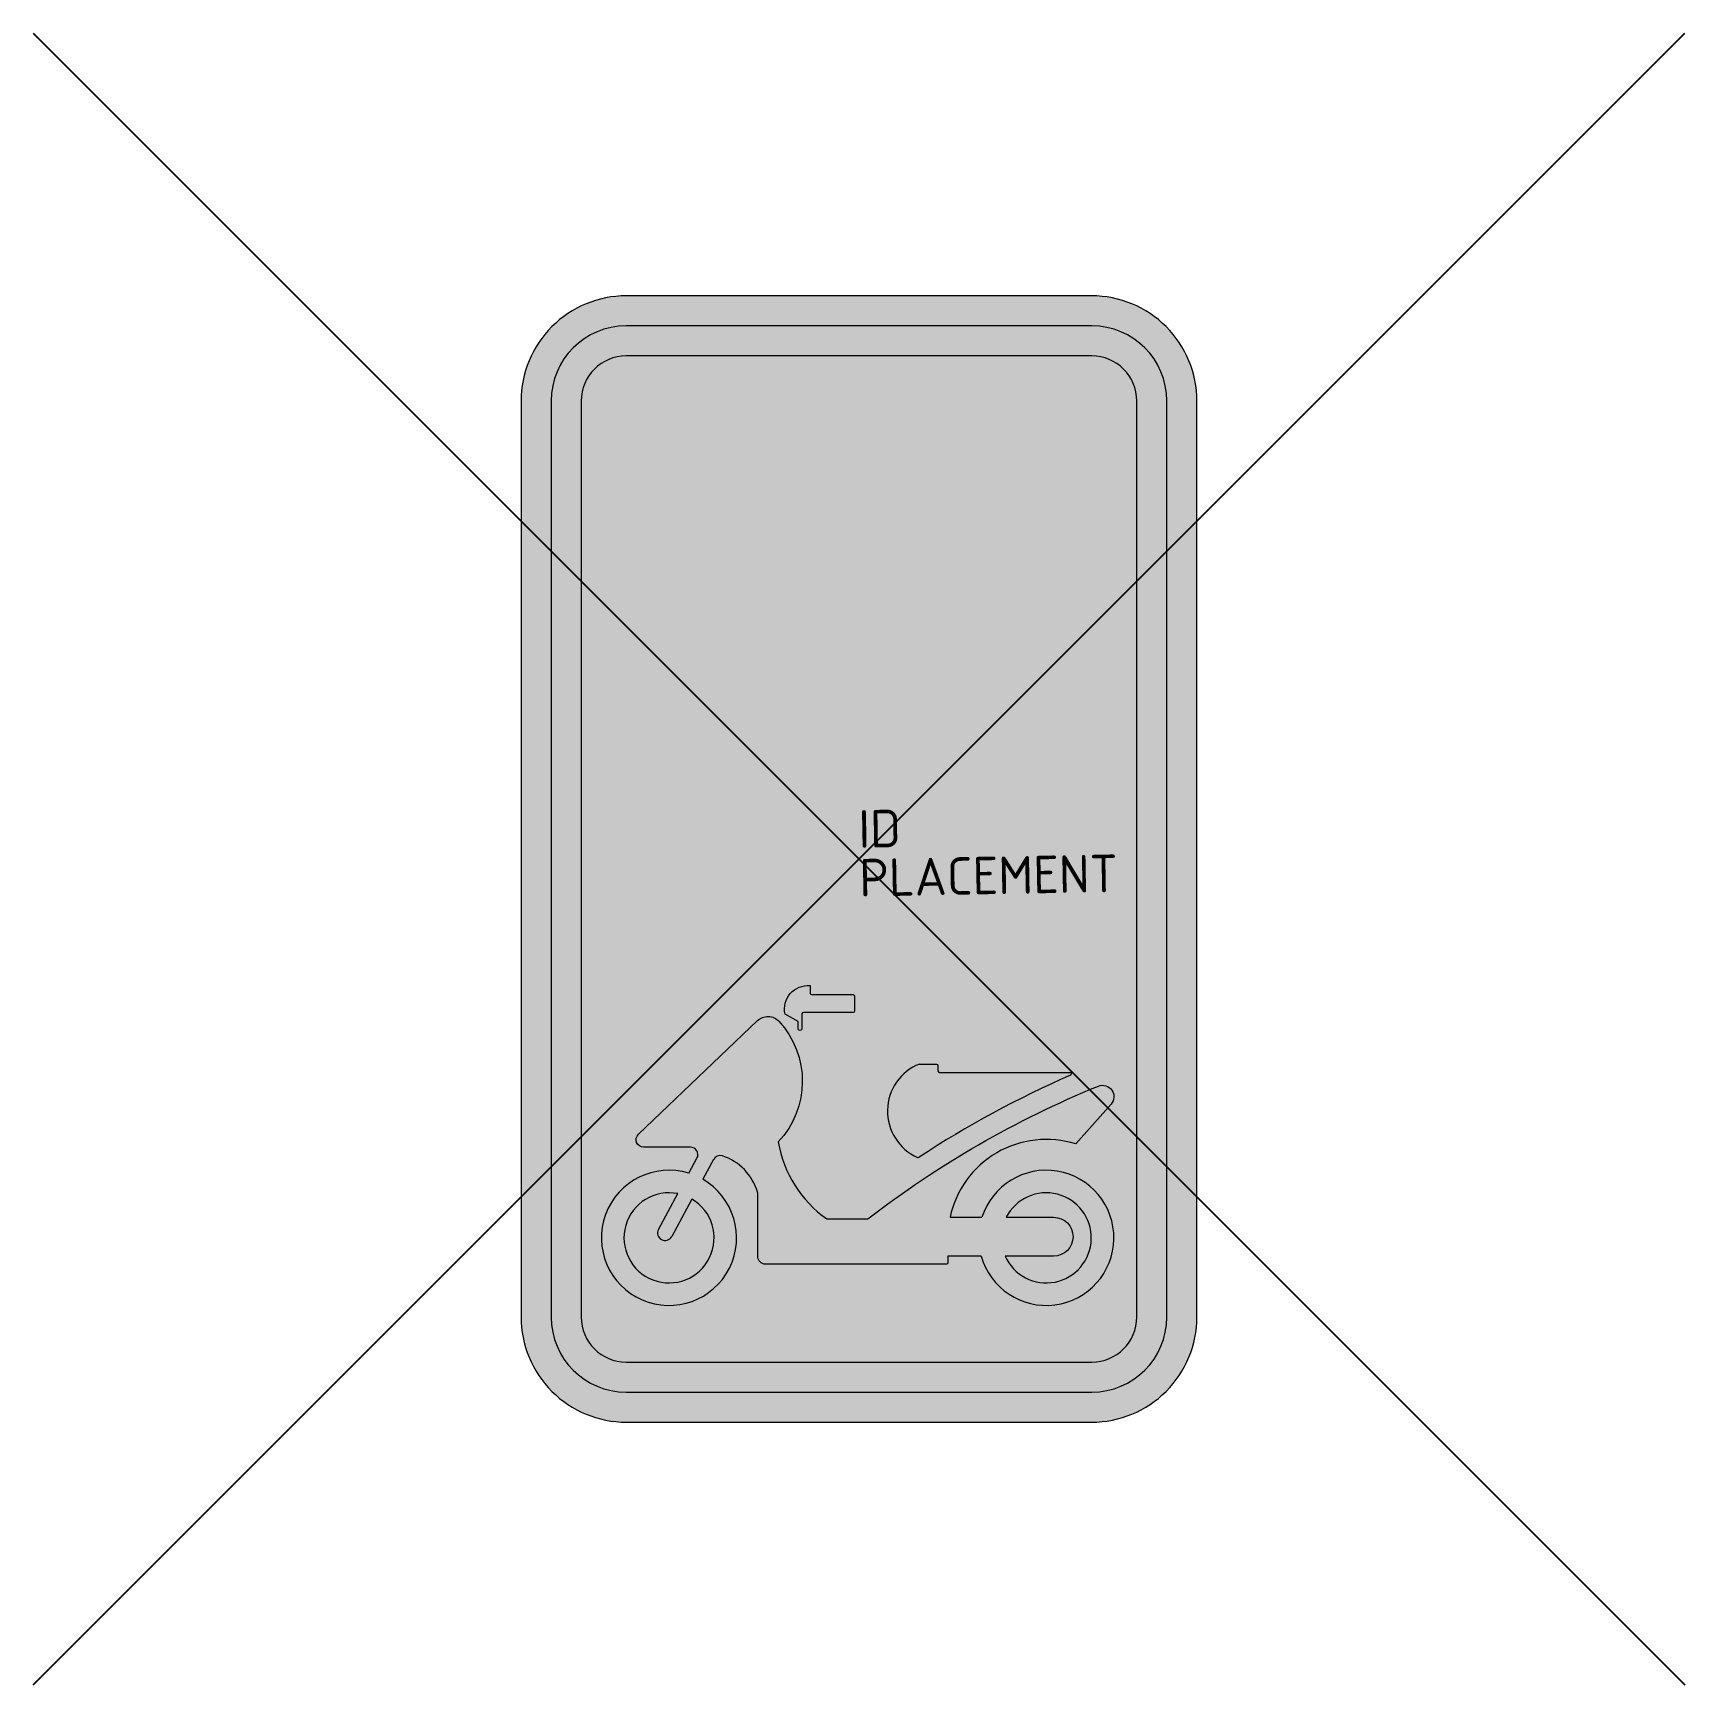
# Model space of a CAD drawing. Extents: x -5.5 to 5.5, y -5.5 to 5.5.
import ezdxf
from ezdxf.enums import TextEntityAlignment as Align

# ---------------------------------------------------------------- set-up
doc = ezdxf.new("R2010")
doc.units = 0
doc.styles.add('NLCS-ISO', font='NLCS-ISO.ttf', dxfattribs={"height": 0.25})
doc.styles.add('NLCS-RVV-M200-T25', font='NLCS-RVV.ttf')

msp = doc.modelspace()

# ---------------------------------------------------------------- hatches: boundary and pattern name
at = {"true_color": 0xf1f0ea}
h = msp.add_hatch(color=7, dxfattribs=at)
h.dxf.hatch_style = 1
h.paths.add_polyline_path([(-2.25, 3.050000000000001), (-2.25, -3.05, 0.4142135623730949), (-1.550000000000001, -3.749999999999999), (-2.296212748401287e-16, -3.75), (-2.173748068486552e-16, -3.55), (-1.550000000000001, -3.549999999999999, -0.414213562373095), (-2.05, -3.05), (-2.05, 3.050000000000001, -0.4142135623730952), (-1.55, 3.550000000000001), (1.10555322654878e-15, 3.550000000000001), (1.117799694540254e-15, 3.75), (-1.55, 3.75, 0.4142135623730951)])
h = msp.add_hatch(color=7, dxfattribs=at)
h.dxf.hatch_style = 1
h.paths.add_polyline_path([(1.550000000000001, 3.75), (1.117799694540254e-15, 3.75), (1.10555322654878e-15, 3.550000000000001), (1.550000000000001, 3.550000000000001, -0.414213562373095), (2.050000000000001, 3.050000000000001), (2.050000000000001, -3.05, -0.4142135623730951), (1.55, -3.55), (-2.173748068486552e-16, -3.55), (-2.296212748401287e-16, -3.75), (1.55, -3.75, 0.4142135623730948), (2.25, -3.05), (2.250000000000001, 3.050000000000001, 0.4142135623730946)])
h = msp.add_hatch(color=7, dxfattribs=at)
h.dxf.hatch_style = 1
h.paths.add_polyline_path([(-1.55, -3.349999999999999, -0.4142135623730951), (-1.85, -3.049999999999999), (-1.85, 3.05, -0.4142135623730953), (-1.55, 3.35), (8.157510024010178e-16, 3.35), (8.835086216237492e-16, 3.550000000000001), (-1.55, 3.550000000000001, 0.4142135623730953), (-2.05, 3.050000000000001), (-2.05, -3.05, 0.4142135623730949), (-1.550000000000001, -3.549999999999999), (-3.839082605424287e-16, -3.55), (-3.161506413196973e-16, -3.35)])
h = msp.add_hatch(color=7, dxfattribs=at)
h.dxf.hatch_style = 1
h.paths.add_polyline_path([(-4.271729437822129e-16, -3.35), (-3.839082605424287e-16, -3.55), (1.55, -3.55, 0.4142135623730951), (2.050000000000001, -3.05), (2.050000000000001, 3.050000000000001, 0.414213562373095), (1.550000000000001, 3.550000000000001), (8.835086216237492e-16, 3.550000000000001), (8.157510024010177e-16, 3.349999999999999), (1.550000000000001, 3.35, -0.4142135623730951), (1.850000000000001, 3.05), (1.85, -3.05, -0.4142135623730949), (1.55, -3.35)])
h = msp.add_hatch(color=7, dxfattribs=at)
h.dxf.hatch_style = 1
edge = h.paths.add_edge_path()
edge.add_line((-1.55, -3.349999999999999), (1.55, -3.35))
edge.add_arc((1.55, -3.05), 0.2999999999999998, 270.0000000000001, 360)
edge.add_line((1.85, -3.05), (1.850000000000001, 3.05))
edge.add_arc((1.55, 3.05), 0.3, 0, 89.99999999999997)
edge.add_line((1.550000000000001, 3.35), (-1.55, 3.35))
edge.add_arc((-1.55, 3.05), 0.2999999999999998, 90.00000000000006, 180)
edge.add_line((-1.85, 3.05), (-1.85, -3.05))
edge.add_arc((-1.55, -3.049999999999999), 0.2999999999999998, 180.0000000000001, 270)
at = {"lineweight": 0, "true_color": 0xf1f0ea}
h = msp.add_hatch(color=7, dxfattribs=at)
h.dxf.hatch_style = 1
h.paths.add_polyline_path([(-0.02957304306180397, -0.9128584181708699, 0.4142135623730949), (-0.03957304306179488, -0.902858418170879), (-0.3157769495195897, -0.902858418170879, -0.4142135623730953), (-0.3257769495195806, -0.8928584181708739), (-0.3257769495195806, -0.843059620422252, 0.5070606918010011), (-0.49255119733259, -1.033125347153898), (-0.4057283555613811, -1.082272207069152), (-0.4057283555613811, -1.128831256595461, 1), (-0.3798165825357263, -1.128831256595461), (-0.3798165825357263, -1.031968107035908, -0.4142135623730944), (-0.3698165825357353, -1.021968107035903), (-0.03957304306179488, -1.021968107035903, 0.4142135623730949), (-0.02957304306180397, -1.011968107035912)])
h = msp.add_hatch(color=7, dxfattribs=at)
h.dxf.hatch_style = 1
h.paths.add_polyline_path([(-0.5330671497866195, -1.080921486670632, 0.4193958982609751), (-0.6756566446453451, -1.076291137032555), (-1.468695901553177, -1.832707891237575, 0.6767580592707334), (-1.434185849381764, -1.918888774299333), (-1.122898918353302, -1.918888774299333, -0.5682282514658497), (-1.078927222453375, -1.99268982384936), (-1.132970186064812, -2.092532511729956, 17.8772402131926), (-1.040913603834996, -2.132535619937371), (-0.9694320986831588, -2.000475771047106, -0.3632799201771068), (-0.9097722845639726, -1.97680174348568, -0.2455511377714363), (-0.6758276739399651, -2.218030873549011, -0.0722490367222746), (-0.6737613332002628, -2.232256354557378), (-0.6737613332003765, -2.648174241331744, 0.4142135623731759), (-0.6237613332004219, -2.698174241331756), (0.5817765102027135, -2.698174241331756, 0.4142135623731021), (0.5917765102027044, -2.688174241331751), (0.5917765102027044, -2.644313159610035), (0.813943875959195, -2.644313159610035, 6.816508940865581), (0.8184979011562756, -2.385851869375599), (0.6062172717538044, -2.385851869375599, -0.4422022267028849), (1.443954232135708, -1.897492106513084), (1.678347890898477, -1.631584453496415, 0.7924426444701638), (1.59376774702862, -1.512541847322666, 0.06799719087207023), (0.05962239081709519, -2.396976803281944), (-0.2140329177647562, -2.396976803281944, -0.2003362680053452), (-0.5375658327830468, -1.88377759355707, 0.393458547367004)])
h.paths.add_polyline_path([(-1.206545054028128, -2.228459783052912), (-1.335333768433133, -2.466392911726828, 1), (-1.247390376633279, -2.513995010826889), (-1.112351769373321, -2.264515400244803, -11.81323804352212)], flags=16)
h.paths.add_polyline_path([(0.9802110725500608, -2.385851869375599, -4.414508935783807), (0.9729583056221838, -2.644313159610035), (1.296061988727912, -2.644313159610035, 1), (1.296061988727912, -2.385851869375599)], flags=16)
h = msp.add_hatch(color=7, dxfattribs=at)
h.dxf.hatch_style = 1
h.paths.add_polyline_path([(1.408344162207824, -1.439831677604786, 0.8130948469019854), (1.404349874944115, -1.42066403509132), (0.5360422447516395, -1.42066403509132, -0.4142135623730953), (0.5260422447516486, -1.410664035091315), (0.5260422447516486, -1.375287874880072, 0.4142135623730952), (0.5160422447516577, -1.365287874880067), (0.4026676717802058, -1.365287874880067, 0.6647575746151629), (0.3900613961277042, -1.987082109764841, 0.2552794766089021), (0.3996155000468899, -1.986295232244771, -0.04281709307141007)])

# ---------------------------------------------------------------- linework, layer by layer
for p, q in [((-5.5, 5.5), (5.5, -5.5)), ((-5.5, -5.5), (5.5, 5.5))]:
    msp.add_line(p, q)
at = {"color": 250, "lineweight": 0, "true_color": 0x2a292a}
for points in [[(-1.550000000000001, -3.75), (1.55, -3.75, 0.4142135623730953), (2.250000000000001, -3.050000000000001), (2.250000000000001, 3.05, 0.4142135623730953), (1.550000000000001, 3.75), (-1.549999999999999, 3.75, 0.4142135623730953), (-2.25, 3.050000000000001), (-2.25, -3.05, 0.4142135623730952)], [(-1.55, -3.549999999999999), (1.55, -3.55, 0.414213562373095), (2.050000000000001, -3.05), (2.050000000000001, 3.05, 0.414213562373095), (1.550000000000001, 3.55), (-1.55, 3.55, 0.414213562373095), (-2.05, 3.05), (-2.05, -3.05, 0.414213562373095)], [(-1.55, -3.349999999999999), (1.55, -3.35, 0.4142135623730948), (1.85, -3.05), (1.850000000000001, 3.05, 0.4142135623730948), (1.550000000000001, 3.35), (-1.55, 3.35, 0.4142135623730948), (-1.85, 3.05), (-1.85, -3.05, 0.4142135623730943)]]:
    msp.add_lwpolyline(points, format="xyb", close=True, dxfattribs=at)
at = {"color": 250, "lineweight": 0, "true_color": 0x2a292a, "flags": 128}
msp.add_lwpolyline([(-0.02957304306180397, -0.9128584181708841), (-0.02957304306180397, -1.011968107035897, -0.414213562373095), (-0.03957304306179488, -1.021968107035903), (-0.3698165825357353, -1.021968107035903, 0.4142135623729785), (-0.3798165825357263, -1.031968107035908), (-0.3798165825357263, -1.128831256595461, -0.9999999999999999), (-0.4057283555613811, -1.128831256595461), (-0.4057283555613811, -1.082272207069152), (-0.49255119733259, -1.033125347153898, -0.5070606918010011), (-0.3257769495195806, -0.843059620422252), (-0.3257769495195806, -0.8928584181708739, 0.4142135623729785), (-0.3157769495195897, -0.902858418170879), (-0.03957304306179488, -0.902858418170879, -0.414213562373095)], format="xyb", close=True, dxfattribs=at)
for points in [[(-1.132970186064812, -2.092532511729942), (-1.078927222453375, -1.99268982384936, 0.5682282514657296), (-1.122898918353302, -1.918888774299333), (-1.434185849381764, -1.918888774299333, -0.676758059270725), (-1.468695901553177, -1.832707891237589), (-0.6756566446453451, -1.076291137032612, -0.419395898261358), (-0.5330671497866195, -1.080921486670675, -0.3934585473669779), (-0.5375658327830468, -1.88377759355707, 0.2003362680053452), (-0.2140329177647562, -2.396976803281944), (0.05962239081709519, -2.396976803281944, -0.06799719087207544), (1.593767747028734, -1.512541847322609, -0.7924426444693813), (1.678347890898477, -1.631584453496401), (1.443954232135708, -1.897492106513084, 0.4422022267028782), (0.6062172717538044, -2.385851869375585, 0.4422022267028782)], [(0.4026676717802058, -1.365287874880067), (0.5160422447516577, -1.365287874880067, -0.4142135623729785), (0.5260422447516486, -1.375287874880072), (0.5260422447516486, -1.410664035091315, 0.4142135623729785), (0.5360422447516395, -1.42066403509132), (1.404349874944115, -1.42066403509132)], [(0.5917765102027044, -2.644313159610035), (0.5917765102027044, -2.688174241331751, -0.4142135623729785), (0.5817765102027135, -2.698174241331756), (-0.6237613332004219, -2.698174241331756, -0.4142135623728951), (-0.6737613332003765, -2.648174241331744), (-0.6737613332002628, -2.232256354557066, 0.07224903672253098), (-0.6758276739400788, -2.21803087354867, 0.2455511377711775), (-0.9097722845639726, -1.97680174348568, 0.3632799201768238), (-0.9694320986831588, -2.000475771047064), (-1.040913603834996, -2.132535619937343)], [(0.9802110725500608, -2.385851869375599), (1.296061988727912, -2.385851869375599, -0.9999999999999999), (1.296061988727912, -2.644313159610035), (0.9729583056221838, -2.644313159610035)]]:
    msp.add_lwpolyline(points, format="xyb", dxfattribs=at)
for points in [[(-1.335333768433133, -2.466392911726828), (-1.206545054028128, -2.228459783052954)], [(-1.112351769373321, -2.264515400244803), (-1.247390376633279, -2.513995010826903)], [(0.606217271753918, -2.385851869375599), (0.8184979011562756, -2.385851869375599)], [(0.813943875959195, -2.644313159610035), (0.5917765102027044, -2.644313159610035)]]:
    msp.add_lwpolyline(points, dxfattribs=at)
at = {"color": 250, "lineweight": 0, "true_color": 0x2a292a}
for centre, radius, start, end in [((0.5268714053878067, -1.678830892691962), 0.3372473742828133, 111.6099943966071, 246.06709100507), ((1.404349874944115, -1.430664035091325), 0.01, 293.5424702640745, 90), ((4.088816084515839, -7.592020223058299), 6.710764012024085, 113.5424702638046, 123.349435039444), ((-1.265168774703101, -2.52267613095735), 0.45, 72.9159259487737, 60.10944526878065), ((0.394118062530266, -1.977941898733448), 0.01, 246.0670910049986, 303.3494350395609), ((1.247192572738028, -2.52267613095735), 0.45, 195.6823876561378, 162.2987457945638), ((-1.265168774703101, -2.52267613095735), 0.3, 78.73118401497794, 59.37679232952172), ((1.247192572738028, -2.52267613095735), 0.3, 203.919753373539, 152.8654989803882), ((-1.291362072533206, -2.490193961276858), 0.04999999999998663, 151.5741525144668, 331.5741525144667)]:
    msp.add_arc(centre, radius, start, end, dxfattribs=at)

# ---------------------------------------------------------------- texts
at = {"color": 250, "true_color": 0x2a292a, "style": 'NLCS-RVV-M200-T25', "width": 0.9}
msp.add_text('P', height=3.5, dxfattribs=at).set_placement((-0.048146455098518, 1.267231810476751), align=Align.MIDDLE_CENTER)
at = {"style": 'NLCS-ISO'}
msp.add_attdef('ID', text='', height=0.25, rotation=1, dxfattribs=at).set_placement((0, 0), align=Align.BOTTOM_LEFT)
msp.add_attdef('PLACEMENT', text='', height=0.25, rotation=1, dxfattribs=at).set_placement((0, 0), align=Align.TOP_LEFT)

doc.saveas('drawing.dxf')
